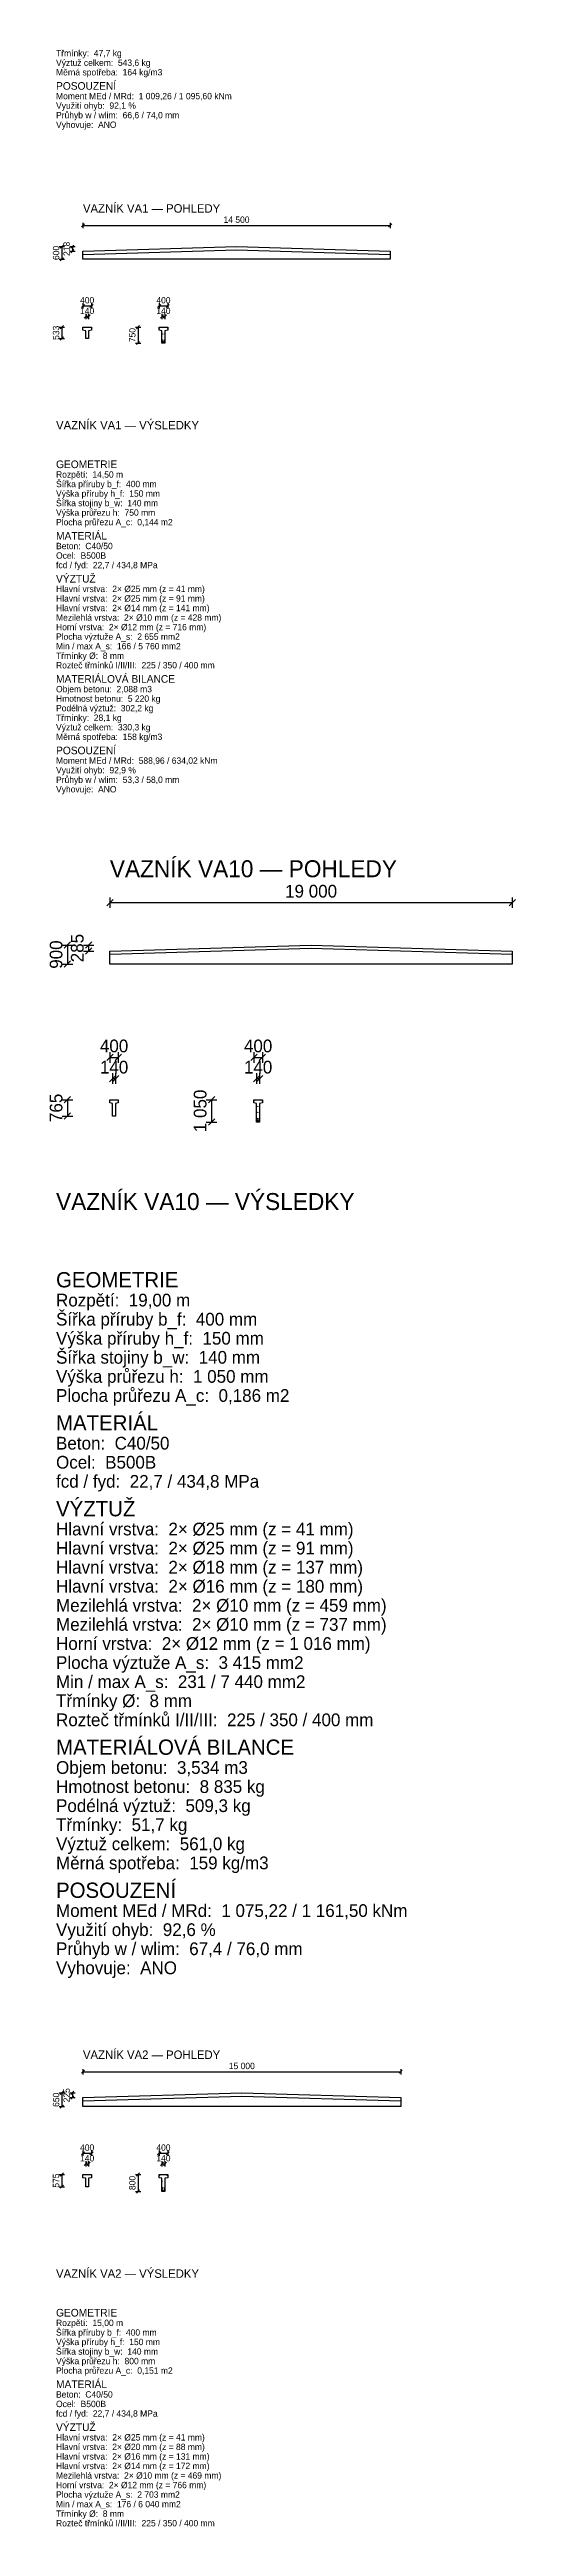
# Model space of a CAD drawing. Header units: millimetres. Extents: x -309 to 21690, y -1871722 to 127.
# Drawn here: x -309 to 21690, y -1637936 to -1521085 of the extents above; entities that cross this region are included whole.
import ezdxf
from ezdxf.enums import TextEntityAlignment as Align

# ---------------------------------------------------------------- set-up
doc = ezdxf.new("R2010")
doc.units = ezdxf.units.MM
for name, color, linetype in [('OPTICORS_BETON', 7, 'CONTINUOUS'), ('OPTICORS_KOTY', 3, 'CONTINUOUS'), ('OPTICORS_VYZTUZ', 1, 'CONTINUOUS')]:
    doc.layers.add(name, color=color, linetype=linetype)

msp = doc.modelspace()

# ---------------------------------------------------------------- linework, layer by layer
at = {"layer": 'OPTICORS_BETON'}
for points in [[(1270, -1530598.75), (8520, -1530381.25), (15770, -1530598.75), (15770, -1530981.25), (1270, -1530981.25)], [(1270, -1534181.25), (1670, -1534181.25), (1670, -1534331.25), (1540, -1534356.25), (1540, -1534713.75), (1400, -1534713.75), (1400, -1534356.25), (1270, -1534331.25)], [(4870, -1534181.25), (5270, -1534181.25), (5270, -1534331.25), (5140, -1534356.25), (5140, -1534931.25), (5000, -1534931.25), (5000, -1534356.25), (4870, -1534331.25)], [(2540, -1563616.25), (12040, -1563331.25), (21540, -1563616.25), (21540, -1564231.25), (2540, -1564231.25)], [(2540, -1570631.25), (2940, -1570631.25), (2940, -1570781.25), (2810, -1570806.25), (2810, -1571396.25), (2670, -1571396.25), (2670, -1570806.25), (2540, -1570781.25)], [(9340, -1570631.25), (9740, -1570631.25), (9740, -1570781.25), (9610, -1570806.25), (9610, -1571681.25), (9470, -1571681.25), (9470, -1570806.25), (9340, -1570781.25)], [(1270, -1617706.25), (8770, -1617481.25), (16270, -1617706.25), (16270, -1618131.25), (1270, -1618131.25)], [(1270, -1621331.25), (1670, -1621331.25), (1670, -1621481.25), (1540, -1621506.25), (1540, -1621906.25), (1400, -1621906.25), (1400, -1621506.25), (1270, -1621481.25)], [(4870, -1621331.25), (5270, -1621331.25), (5270, -1621481.25), (5140, -1621506.25), (5140, -1622131.25), (5000, -1622131.25), (5000, -1621506.25), (4870, -1621481.25)]]:
    msp.add_lwpolyline(points, close=True, dxfattribs=at)
at = {"layer": 'OPTICORS_KOTY'}
for p, q in [((1195, -1529456.25), (1345, -1529306.25)), ((1270, -1529256.25), (1270, -1529506.25)), ((1270, -1529381.25), (15770, -1529381.25)), ((15695, -1529456.25), (15845, -1529306.25)), ((15770, -1529256.25), (15770, -1529506.25)), ((145, -1530381.25), (395, -1530381.25)), ((195, -1530456.25), (345, -1530306.25)), ((270, -1530381.25), (270, -1530981.25)), ((645, -1530381.25), (895, -1530381.25)), ((645, -1530598.75), (895, -1530598.75)), ((695, -1530456.25), (845, -1530306.25)), ((695, -1530673.75), (845, -1530523.75)), ((770, -1530381.25), (770, -1530598.75)), ((145, -1530981.25), (395, -1530981.25)), ((195, -1531056.25), (345, -1530906.25)), ((1270, -1533056.25), (1270, -1533306.25)), ((1670, -1533056.25), (1670, -1533306.25)), ((4870, -1533056.25), (4870, -1533306.25)), ((5270, -1533056.25), (5270, -1533306.25)), ((145, -1534181.25), (395, -1534181.25)), ((195, -1534256.25), (345, -1534106.25)), ((270, -1534181.25), (270, -1534713.75)), ((1195, -1533256.25), (1345, -1533106.25)), ((1270, -1533181.25), (1670, -1533181.25)), ((1325, -1533756.25), (1475, -1533606.25)), ((1400, -1533556.25), (1400, -1533806.25)), ((1400, -1533681.25), (1540, -1533681.25)), ((1465, -1533756.25), (1615, -1533606.25)), ((1540, -1533556.25), (1540, -1533806.25)), ((1595, -1533256.25), (1745, -1533106.25)), ((3745, -1534181.25), (3995, -1534181.25)), ((3795, -1534256.25), (3945, -1534106.25)), ((3870, -1534181.25), (3870, -1534931.25)), ((4795, -1533256.25), (4945, -1533106.25)), ((4870, -1533181.25), (5270, -1533181.25)), ((4925, -1533756.25), (5075, -1533606.25)), ((5000, -1533556.25), (5000, -1533806.25)), ((5000, -1533681.25), (5140, -1533681.25)), ((5065, -1533756.25), (5215, -1533606.25)), ((5140, -1533556.25), (5140, -1533806.25)), ((5195, -1533256.25), (5345, -1533106.25)), ((145, -1534713.75), (395, -1534713.75)), ((195, -1534788.75), (345, -1534638.75)), ((3745, -1534931.25), (3995, -1534931.25)), ((3795, -1535006.25), (3945, -1534856.25)), ((2540, -1561081.25), (2540, -1561581.25)), ((21540, -1561081.25), (21540, -1561581.25)), ((2390, -1561481.25), (2690, -1561181.25)), ((2540, -1561331.25), (21540, -1561331.25)), ((21390, -1561481.25), (21690, -1561181.25)), ((290, -1563331.25), (790, -1563331.25)), ((390, -1563481.25), (690, -1563181.25)), ((540, -1563331.25), (540, -1564231.25)), ((1290, -1563331.25), (1790, -1563331.25)), ((1390, -1563481.25), (1690, -1563181.25)), ((1540, -1563331.25), (1540, -1563616.25)), ((290, -1564231.25), (790, -1564231.25)), ((390, -1564381.25), (690, -1564081.25)), ((1290, -1563616.25), (1790, -1563616.25)), ((1390, -1563766.25), (1690, -1563466.25)), ((2390, -1568781.25), (2690, -1568481.25)), ((2540, -1568381.25), (2540, -1568881.25)), ((2540, -1568631.25), (2940, -1568631.25)), ((2790, -1568781.25), (3090, -1568481.25)), ((2940, -1568381.25), (2940, -1568881.25)), ((9190, -1568781.25), (9490, -1568481.25)), ((9340, -1568381.25), (9340, -1568881.25)), ((9340, -1568631.25), (9740, -1568631.25)), ((9590, -1568781.25), (9890, -1568481.25)), ((9740, -1568381.25), (9740, -1568881.25)), ((2520, -1569781.25), (2820, -1569481.25)), ((2660, -1569781.25), (2960, -1569481.25)), ((2670, -1569381.25), (2670, -1569881.25)), ((2670, -1569631.25), (2810, -1569631.25)), ((2810, -1569381.25), (2810, -1569881.25)), ((9320, -1569781.25), (9620, -1569481.25)), ((9460, -1569781.25), (9760, -1569481.25)), ((9470, -1569381.25), (9470, -1569881.25)), ((9470, -1569631.25), (9610, -1569631.25)), ((9610, -1569381.25), (9610, -1569881.25)), ((290, -1570631.25), (790, -1570631.25)), ((290, -1571396.25), (790, -1571396.25)), ((390, -1570781.25), (690, -1570481.25)), ((390, -1571546.25), (690, -1571246.25)), ((540, -1570631.25), (540, -1571396.25)), ((7090, -1570631.25), (7590, -1570631.25)), ((7190, -1570781.25), (7490, -1570481.25)), ((7190, -1571831.25), (7490, -1571531.25)), ((7340, -1570631.25), (7340, -1571681.25)), ((7090, -1571681.25), (7590, -1571681.25)), ((1195, -1616556.25), (1345, -1616406.25)), ((1270, -1616356.25), (1270, -1616606.25)), ((1270, -1616481.25), (16270, -1616481.25)), ((16195, -1616556.25), (16345, -1616406.25)), ((16270, -1616356.25), (16270, -1616606.25)), ((145, -1617481.25), (395, -1617481.25)), ((145, -1618131.25), (395, -1618131.25)), ((195, -1617556.25), (345, -1617406.25)), ((195, -1618206.25), (345, -1618056.25)), ((270, -1617481.25), (270, -1618131.25)), ((645, -1617481.25), (895, -1617481.25)), ((645, -1617706.25), (895, -1617706.25)), ((695, -1617556.25), (845, -1617406.25)), ((695, -1617781.25), (845, -1617631.25)), ((770, -1617481.25), (770, -1617706.25)), ((1195, -1620406.25), (1345, -1620256.25)), ((1270, -1620206.25), (1270, -1620456.25)), ((1270, -1620331.25), (1670, -1620331.25)), ((1400, -1620706.25), (1400, -1620956.25)), ((1540, -1620706.25), (1540, -1620956.25)), ((1595, -1620406.25), (1745, -1620256.25)), ((1670, -1620206.25), (1670, -1620456.25)), ((4795, -1620406.25), (4945, -1620256.25)), ((4870, -1620206.25), (4870, -1620456.25)), ((4870, -1620331.25), (5270, -1620331.25)), ((5000, -1620706.25), (5000, -1620956.25)), ((5140, -1620706.25), (5140, -1620956.25)), ((5195, -1620406.25), (5345, -1620256.25)), ((5270, -1620206.25), (5270, -1620456.25)), ((145, -1621331.25), (395, -1621331.25)), ((195, -1621406.25), (345, -1621256.25)), ((195, -1621981.25), (345, -1621831.25)), ((270, -1621331.25), (270, -1621906.25)), ((1325, -1620906.25), (1475, -1620756.25)), ((1400, -1620831.25), (1540, -1620831.25)), ((1465, -1620906.25), (1615, -1620756.25)), ((3745, -1621331.25), (3995, -1621331.25)), ((3795, -1621406.25), (3945, -1621256.25)), ((3870, -1621331.25), (3870, -1622131.25)), ((4925, -1620906.25), (5075, -1620756.25)), ((5000, -1620831.25), (5140, -1620831.25)), ((5065, -1620906.25), (5215, -1620756.25)), ((145, -1621906.25), (395, -1621906.25)), ((3745, -1622131.25), (3995, -1622131.25)), ((3795, -1622206.25), (3945, -1622056.25))]:
    msp.add_line(p, q, dxfattribs=at)
at = {"layer": 'OPTICORS_VYZTUZ'}
for p, q in [((1270, -1530748.75), (8520, -1530531.25)), ((8520, -1530531.25), (15770, -1530748.75)), ((2540, -1563766.25), (12040, -1563481.25)), ((12040, -1563481.25), (21540, -1563766.25)), ((1270, -1617856.25), (8770, -1617631.25)), ((8770, -1617631.25), (16270, -1617856.25))]:
    msp.add_line(p, q, dxfattribs=at)
for centre, radius in [((4890, -1534215.25), 6), ((5250, -1534215.25), 6), ((5020, -1534840.75), 12.5), ((5020, -1534890.75), 12.5), ((5020, -1534790.75), 7), ((5020, -1534503), 5), ((5120, -1534840.75), 12.5), ((5120, -1534890.75), 12.5), ((5120, -1534790.75), 7), ((5120, -1534503), 5), ((9360, -1570665.25), 6), ((9490, -1571590.75), 12.5), ((9490, -1571640.75), 12.5), ((9490, -1571544.25), 9), ((9490, -1571501.25), 8), ((9490, -1570943.92), 5), ((9490, -1571222.58), 5), ((9590, -1571590.75), 12.5), ((9590, -1571640.75), 12.5), ((9590, -1571544.25), 9), ((9590, -1571501.25), 8), ((9590, -1570943.92), 5), ((9590, -1571222.58), 5), ((9720, -1570665.25), 6), ((4890, -1621365.25), 6), ((5020, -1621662.25), 5), ((5120, -1621662.25), 5), ((5250, -1621365.25), 6), ((5020, -1622090.75), 12.5), ((5020, -1622043.25), 10), ((5020, -1622000.25), 8), ((5020, -1621959.25), 7), ((5120, -1622090.75), 12.5), ((5120, -1622043.25), 10), ((5120, -1622000.25), 8), ((5120, -1621959.25), 7)]:
    msp.add_circle(centre, radius, dxfattribs=at)

# ---------------------------------------------------------------- texts
at = {"layer": 'OPTICORS_KOTY'}
for s, height, p in [('Třmínky:  47,7 kg', 300, (0, -1521406.25)), ('Výztuž celkem:  543,6 kg', 300, (0, -1521856.25)), ('Měrná spotřeba:  164 kg/m3', 300, (0, -1522306.25)), ('POSOUZENÍ', 360, (0, -1522981.25)), ('Využití ohyb:  92,1 %', 300, (0, -1523881.25)), ('Moment MEd / MRd:  1 009,26 / 1 095,60 kNm', 300, (0, -1523431.25)), ('Vyhovuje:  ANO', 300, (0, -1524781.25)), ('Průhyb w / wlim:  66,6 / 74,0 mm', 300, (0, -1524331.25)), ('VAZNÍK VA1 — POHLEDY', 400, (1270, -1528781.25)), ('VAZNÍK VA1 — VÝSLEDKY', 400, (0, -1539006.25)), ('GEOMETRIE', 360, (0, -1540831.25)), ('Rozpětí:  14,50 m', 300, (0, -1541281.25)), ('Výška příruby h_f:  150 mm', 300, (0, -1542181.25)), ('Šířka příruby b_f:  400 mm', 300, (0, -1541731.25)), ('Šířka stojiny b_w:  140 mm', 300, (0, -1542631.25)), ('Výška průřezu h:  750 mm', 300, (0, -1543081.25)), ('Plocha průřezu A_c:  0,144 m2', 300, (0, -1543531.25)), ('Beton:  C40/50', 300, (0, -1544656.25)), ('MATERIÁL', 360, (0, -1544206.25)), ('VÝZTUŽ', 360, (0, -1546231.25)), ('fcd / fyd:  22,7 / 434,8 MPa', 300, (0, -1545556.25)), ('Ocel:  B500B', 300, (0, -1545106.25)), ('Hlavní vrstva:  2× %%c25 mm (z = 41 mm)', 300, (0, -1546681.25)), ('Hlavní vrstva:  2× %%c25 mm (z = 91 mm)', 300, (0, -1547131.25)), ('Hlavní vrstva:  2× %%c14 mm (z = 141 mm)', 300, (0, -1547581.25)), ('Mezilehlá vrstva:  2× %%c10 mm (z = 428 mm)', 300, (0, -1548031.25)), ('Horní vrstva:  2× %%c12 mm (z = 716 mm)', 300, (0, -1548481.25)), ('Plocha výztuže A_s:  2 655 mm2', 300, (0, -1548931.25)), ('Min / max A_s:  166 / 5 760 mm2', 300, (0, -1549381.25)), ('Třmínky %%c:  8 mm', 300, (0, -1549831.25)), ('Rozteč třmínků I/II/III:  225 / 350 / 400 mm', 300, (0, -1550281.25)), ('MATERIÁLOVÁ BILANCE', 360, (0, -1550956.25)), ('Objem betonu:  2,088 m3', 300, (0, -1551406.25)), ('Hmotnost betonu:  5 220 kg', 300, (0, -1551856.25)), ('Výztuž celkem:  330,3 kg', 300, (0, -1553206.25)), ('Třmínky:  28,1 kg', 300, (0, -1552756.25)), ('Podélná výztuž:  302,2 kg', 300, (0, -1552306.25)), ('Měrná spotřeba:  158 kg/m3', 300, (0, -1553656.25)), ('POSOUZENÍ', 360, (0, -1554331.25)), ('Využití ohyb:  92,9 %', 300, (0, -1555231.25)), ('Moment MEd / MRd:  588,96 / 634,02 kNm', 300, (0, -1554781.25)), ('Vyhovuje:  ANO', 300, (0, -1556131.25)), ('Průhyb w / wlim:  53,3 / 58,0 mm', 300, (0, -1555681.25)), ('VAZNÍK VA10 — POHLEDY', 800, (2540, -1560131.25)), ('VAZNÍK VA10 — VÝSLEDKY', 800, (0, -1575831.25)), ('GEOMETRIE', 720, (0, -1579481.25)), ('Rozpětí:  19,00 m', 600, (0, -1580381.25)), ('Šířka příruby b_f:  400 mm', 600, (0, -1581281.25)), ('Výška příruby h_f:  150 mm', 600, (0, -1582181.25)), ('Výška průřezu h:  1 050 mm', 600, (0, -1583981.25)), ('Šířka stojiny b_w:  140 mm', 600, (0, -1583081.25)), ('Plocha průřezu A_c:  0,186 m2', 600, (0, -1584881.25)), ('MATERIÁL', 720, (0, -1586231.25)), ('Beton:  C40/50', 600, (0, -1587131.25)), ('Ocel:  B500B', 600, (0, -1588031.25)), ('fcd / fyd:  22,7 / 434,8 MPa', 600, (0, -1588931.25)), ('VÝZTUŽ', 720, (0, -1590281.25)), ('Hlavní vrstva:  2× %%c25 mm (z = 41 mm)', 600, (0, -1591181.25)), ('Hlavní vrstva:  2× %%c25 mm (z = 91 mm)', 600, (0, -1592081.25)), ('Hlavní vrstva:  2× %%c18 mm (z = 137 mm)', 600, (0, -1592981.25)), ('Hlavní vrstva:  2× %%c16 mm (z = 180 mm)', 600, (0, -1593881.25)), ('Mezilehlá vrstva:  2× %%c10 mm (z = 459 mm)', 600, (0, -1594781.25)), ('Mezilehlá vrstva:  2× %%c10 mm (z = 737 mm)', 600, (0, -1595681.25)), ('Horní vrstva:  2× %%c12 mm (z = 1 016 mm)', 600, (0, -1596581.25)), ('Plocha výztuže A_s:  3 415 mm2', 600, (0, -1597481.25)), ('Min / max A_s:  231 / 7 440 mm2', 600, (0, -1598381.25)), ('Třmínky %%c:  8 mm', 600, (0, -1599281.25)), ('Rozteč třmínků I/II/III:  225 / 350 / 400 mm', 600, (0, -1600181.25)), ('MATERIÁLOVÁ BILANCE', 720, (0, -1601531.25)), ('Objem betonu:  3,534 m3', 600, (0, -1602431.25)), ('Hmotnost betonu:  8 835 kg', 600, (0, -1603331.25)), ('Podélná výztuž:  509,3 kg', 600, (0, -1604231.25)), ('Výztuž celkem:  561,0 kg', 600, (0, -1606031.25)), ('Třmínky:  51,7 kg', 600, (0, -1605131.25)), ('Měrná spotřeba:  159 kg/m3', 600, (0, -1606931.25)), ('POSOUZENÍ', 720, (0, -1608281.25)), ('Moment MEd / MRd:  1 075,22 / 1 161,50 kNm', 600, (0, -1609181.25)), ('Využití ohyb:  92,6 %', 600, (0, -1610081.25)), ('Vyhovuje:  ANO', 600, (0, -1611881.25)), ('Průhyb w / wlim:  67,4 / 76,0 mm', 600, (0, -1610981.25)), ('VAZNÍK VA2 — POHLEDY', 400, (1270, -1615881.25)), ('VAZNÍK VA2 — VÝSLEDKY', 400, (0, -1626206.25)), ('GEOMETRIE', 360, (0, -1628031.25)), ('Šířka příruby b_f:  400 mm', 300, (0, -1628931.25)), ('Rozpětí:  15,00 m', 300, (0, -1628481.25)), ('Výška příruby h_f:  150 mm', 300, (0, -1629381.25)), ('Výška průřezu h:  800 mm', 300, (0, -1630281.25)), ('Šířka stojiny b_w:  140 mm', 300, (0, -1629831.25)), ('Plocha průřezu A_c:  0,151 m2', 300, (0, -1630731.25)), ('MATERIÁL', 360, (0, -1631406.25)), ('Ocel:  B500B', 300, (0, -1632306.25)), ('Beton:  C40/50', 300, (0, -1631856.25)), ('VÝZTUŽ', 360, (0, -1633431.25)), ('fcd / fyd:  22,7 / 434,8 MPa', 300, (0, -1632756.25)), ('Hlavní vrstva:  2× %%c25 mm (z = 41 mm)', 300, (0, -1633881.25)), ('Hlavní vrstva:  2× %%c20 mm (z = 88 mm)', 300, (0, -1634331.25)), ('Hlavní vrstva:  2× %%c16 mm (z = 131 mm)', 300, (0, -1634781.25)), ('Hlavní vrstva:  2× %%c14 mm (z = 172 mm)', 300, (0, -1635231.25)), ('Mezilehlá vrstva:  2× %%c10 mm (z = 469 mm)', 300, (0, -1635681.25)), ('Horní vrstva:  2× %%c12 mm (z = 766 mm)', 300, (0, -1636131.25)), ('Plocha výztuže A_s:  2 703 mm2', 300, (0, -1636581.25)), ('Min / max A_s:  176 / 6 040 mm2', 300, (0, -1637031.25)), ('Třmínky %%c:  8 mm', 300, (0, -1637481.25)), ('Rozteč třmínků I/II/III:  225 / 350 / 400 mm', 300, (0, -1637931.25))]:
    msp.add_text(s, height=height, dxfattribs=at).set_placement(p)
for s, height, p in [('14 500', 300, (8520, -1529111.25)), ('400', 300, (1470, -1532911.25)), ('400', 300, (5070, -1532911.25)), ('140', 300, (1470, -1533411.25)), ('140', 300, (5070, -1533411.25)), ('19 000', 600, (12040, -1560791.25)), ('400', 600, (2740, -1568091.25)), ('400', 600, (9540, -1568091.25)), ('140', 600, (2740, -1569091.25)), ('140', 600, (9540, -1569091.25)), ('15 000', 300, (8770, -1616211.25)), ('400', 300, (1470, -1620061.25)), ('140', 300, (1470, -1620561.25)), ('400', 300, (5070, -1620061.25)), ('140', 300, (5070, -1620561.25))]:
    msp.add_text(s, height=height, dxfattribs=at).set_placement(p, align=Align.MIDDLE)
for s, height, p in [('600', 300, (0, -1530681.25)), ('218', 300, (500, -1530490)), ('533', 300, (0, -1534447.5)), ('750', 300, (3600, -1534556.25)), ('900', 600, (0, -1563781.25)), ('285', 600, (1000, -1563473.75)), ('765', 600, (0, -1571013.75)), ('1 050', 600, (6800, -1571156.25)), ('650', 300, (0, -1617806.25)), ('225', 300, (500, -1617593.75)), ('575', 300, (0, -1621618.75)), ('800', 300, (3600, -1621731.25))]:
    msp.add_text(s, height=height, rotation=90, dxfattribs=at).set_placement(p, align=Align.MIDDLE)

doc.saveas('drawing.dxf')
